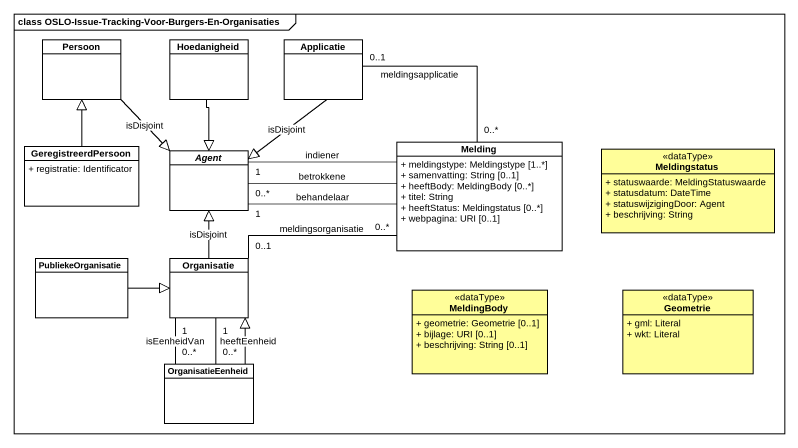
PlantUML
@startuml
mainframe class OSLO-Issue-Tracking-Voor-Burgers-En-Organisaties
hide circle
hide empty members
skinparam classAttributeIconSize 0
class Persoon
class Hoedanigheid
class Applicatie
class GeregistreerdPersoon {
  + registratie: Identificator
}
abstract class "Agent" as Agent_
class Melding {
  + meldingstype: Meldingstype [1..*]
  + samenvatting: String [0..1]
  + heeftBody: MeldingBody [0..*]
  + titel: String
  + heeftStatus: Meldingstatus [0..*]
  + webpagina: URI [0..1]
}
class Meldingstatus <<dataType>> #FFFE99 {
  + statuswaarde: MeldingStatuswaarde
  + statusdatum: DateTime
  + statuswijzigingDoor: Agent
  + beschrijving: String
}
class PubliekeOrganisatie
class Organisatie
class MeldingBody <<dataType>> #FFFE99 {
  + geometrie: Geometrie [0..1]
  + bijlage: URI [0..1]
  + beschrijving: String [0..1]
}
class Geometrie <<dataType>> #FFFE99 {
  + gml: Literal
  + wkt: Literal
}
class OrganisatieEenheid
Persoon --|> Agent_ : isDisjoint
Hoedanigheid --|> Agent_
Applicatie --|> Agent_ : isDisjoint
GeregistreerdPersoon -up-|> Persoon
Melding "0..*" -up- "0..1" Applicatie : meldingsapplicatie
Melding -left- "1" Agent_ : indiener
Melding -left- "0..*" Agent_ : betrokkene
Melding -left- "1" Agent_ : behandelaar
Melding "0..*" -left- "0..1" Organisatie : meldingsorganisatie
PubliekeOrganisatie -right-|> Organisatie
Organisatie -up-|> Agent_ : isDisjoint
Organisatie "1" -- "0..*" OrganisatieEenheid : heeftEenheid
OrganisatieEenheid "0..*" -up- "1" Organisatie : isEenheidVan
OrganisatieEenheid -up-|> Organisatie
@enduml
